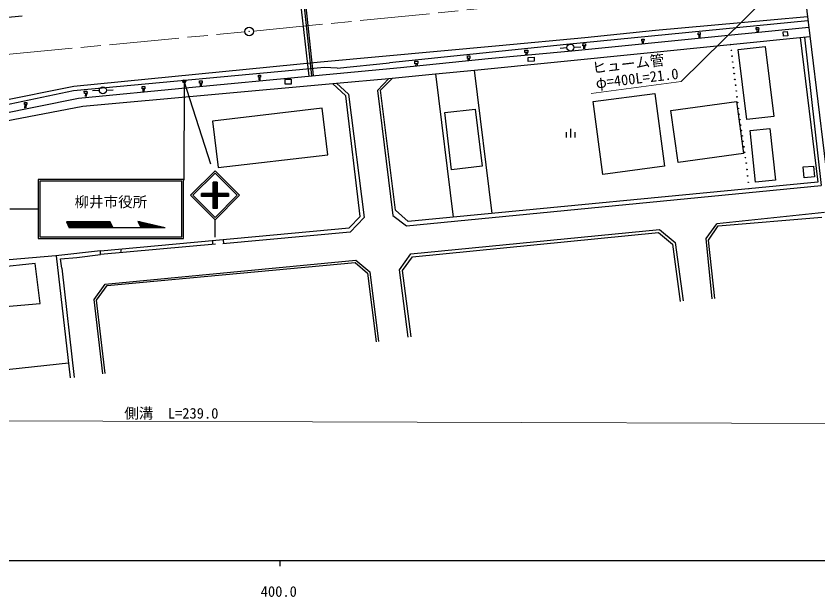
# Model space of a CAD drawing. Units: millimetres, scale not verified. Extents: x 40000 to 680000, y 20000 to 380000.
# Drawn here: x 422525 to 560837, y 198715 to 298922 of the extents above; entities that cross this region are included whole.
import ezdxf
from ezdxf.enums import TextEntityAlignment as Align

# ---------------------------------------------------------------- set-up
doc = ezdxf.new("R2010")
doc.units = ezdxf.units.MM
doc.header["$LTSCALE"] = 1000
doc.linetypes.add('CHAIN', pattern=[18.5, 12, -1.5, 3.5, -1.5])
for name, color, linetype, lineweight in [('M-BGD', 7, 'Continuous', 25), ('M-BMK', 2, 'CHAIN', 13), ('M-BMK-SRVR', 3, 'Continuous', 25), ('M-STR-HTXT', 7, 'Continuous', 13), ('M-STR-STRC', 7, 'Continuous', 25), ('M-TTL-BAND', 7, 'Continuous', 25)]:
    doc.layers.add(name, color=color, linetype=linetype, lineweight=lineweight)
doc.styles.add('ＭＳ ゴシック', font='')
doc.styles.get('ＭＳ ゴシック').set_extended_font_data('MS Gothic')

msp = doc.modelspace()

# ---------------------------------------------------------------- linework, layer by layer
at = {"layer": 'M-BGD'}
for p, q in [((554093, 339454), (564464, 253946)), ((470944, 306535), (473003, 288576)), ((471575, 306595), (473494, 288622)), ((471849, 306621), (473777, 288649)), ((540170, 296037), (540524, 296055)), ((540188, 295703), (540170, 296037)), ((540524, 296055), (540541, 295721)), ((544181, 295526), (559243, 296994)), ((550170, 296944), (550598, 296963)), ((550184, 296610), (550170, 296944)), ((550613, 296629), (550184, 296610)), ((550315, 296616), (550284, 296111)), ((550565, 296626), (550535, 296123)), ((550598, 296963), (550613, 296629)), ((554825, 296225), (555552, 296283)), ((554887, 295444), (554825, 296225)), ((555552, 296283), (555614, 295503)), ((501619, 289574), (559440, 295368)), ((518414, 292946), (544181, 295526)), ((530432, 294590), (530454, 294961)), ((530454, 294961), (530849, 294937)), ((530849, 294937), (530827, 294566)), ((540541, 295721), (540188, 295703)), ((540298, 295708), (540266, 295179)), ((540475, 295718), (540444, 295209)), ((555614, 295503), (554887, 295444)), ((557764, 295200), (560787, 270285)), ((558487, 295273), (561404, 269675)), ((517546, 293443), (516350, 293349)), ((518743, 293533), (519940, 293618)), ((520292, 293799), (520312, 294170)), ((520734, 293775), (520292, 293799)), ((520312, 294170), (520754, 294147)), ((520424, 293792), (520392, 293277)), ((520603, 293782), (520571, 293262)), ((520754, 294147), (520734, 293775)), ((530827, 294566), (530432, 294590)), ((530527, 294584), (530499, 294135)), ((530716, 294573), (530690, 294147)), ((547099, 293128), (551714, 293696)), ((551714, 293696), (553201, 281617)), ((500413, 291604), (500413, 292040)), ((500413, 292040), (500791, 292040)), ((500791, 292040), (500791, 291604)), ((503982, 291593), (518414, 292946)), ((510289, 292640), (510289, 293018)), ((510289, 293018), (510783, 293018)), ((510783, 292640), (510289, 292640)), ((510451, 292640), (510423, 292181)), ((510674, 292640), (510646, 292181)), ((510783, 293018), (510783, 292640)), ((510830, 291796), (511877, 291854)), ((511877, 291854), (511917, 291128)), ((548586, 281049), (547099, 293128)), ((488834, 290060), (503982, 291593)), ((491286, 291137), (491810, 291166)), ((491311, 290703), (491286, 291137)), ((491834, 290732), (491311, 290703)), ((491472, 290712), (491446, 290276)), ((491730, 290726), (491706, 290332)), ((491810, 291166), (491834, 290732)), ((500791, 291604), (500413, 291604)), ((500475, 291604), (500452, 291214)), ((500700, 291604), (500675, 291195)), ((510870, 291070), (510830, 291796)), ((511917, 291128), (510870, 291070)), ((472946, 288571), (488834, 290060)), ((494848, 288938), (501619, 289574)), ((501516, 289565), (504611, 264855)), ((452333, 286589), (472946, 288571)), ((454179, 287368), (454179, 287722)), ((454179, 287722), (454626, 287722)), ((454626, 287722), (454626, 287368)), ((464320, 288387), (464320, 288740)), ((464320, 288740), (464711, 288740)), ((464711, 288387), (464320, 288387)), ((464411, 288387), (464380, 287873)), ((464590, 288387), (464559, 287873)), ((464711, 288740), (464711, 288387)), ((468960, 287197), (468960, 288040)), ((468960, 288040), (470006, 288040)), ((470006, 288040), (470006, 287197)), ((477796, 287357), (486851, 288166)), ((486851, 288166), (484856, 286085)), ((485394, 286116), (487433, 288222)), ((486851, 288166), (494848, 288938)), ((494876, 288941), (497905, 264206)), ((433305, 284772), (452333, 286589)), ((434053, 283348), (477796, 287357)), ((444283, 286349), (444283, 286740)), ((444283, 286740), (444748, 286740)), ((444748, 286349), (444283, 286349)), ((444415, 286349), (444384, 285828)), ((444619, 286349), (444588, 285846)), ((444748, 286740), (444748, 286349)), ((454626, 287368), (454179, 287368)), ((454302, 287368), (454271, 286856)), ((454497, 287368), (454465, 286841)), ((470006, 287197), (468960, 287197)), ((479419, 285158), (477087, 287292)), ((477796, 287357), (479868, 285431)), ((434297, 285937), (434762, 285960)), ((434315, 285566), (434297, 285937)), ((434780, 285589), (434315, 285566)), ((434481, 285574), (434449, 285046)), ((434667, 285584), (434635, 285046)), ((434762, 285960), (434780, 285589)), ((436902, 286099), (435703, 286046)), ((438101, 286155), (439299, 286215)), ((481891, 264366), (479419, 285158)), ((479868, 285431), (482540, 264175)), ((484856, 286085), (487525, 264514)), ((487971, 265434), (485394, 286116)), ((522063, 284154), (532713, 285574)), ((532713, 285574), (534386, 273026)), ((417166, 281514), (433305, 284772)), ((423956, 283643), (423956, 284021)), ((423956, 284021), (424363, 284021)), ((424363, 283643), (423956, 283643)), ((424047, 283643), (424011, 283054)), ((424253, 283643), (424220, 283101)), ((424363, 284021), (424363, 283643)), ((523736, 271606), (522063, 284154)), ((535489, 282626), (546778, 284188)), ((546778, 284188), (548018, 275227)), ((415273, 279829), (434053, 283348)), ((475299, 283005), (456414, 280804)), ((476293, 274982), (475299, 283005)), ((496458, 282255), (501740, 282880)), ((497624, 272396), (496458, 282255)), ((501740, 282880), (502906, 273021)), ((536729, 273665), (535489, 282626)), ((456414, 280804), (457408, 272781)), ((553201, 281617), (548586, 281049)), ((518143, 279470), (518143, 277970)), ((549146, 279195), (552554, 279550)), ((552554, 279550), (553485, 270612)), ((517393, 278870), (517393, 277970)), ((518893, 278870), (518893, 277970)), ((550077, 270257), (549146, 279195)), ((457408, 272781), (476293, 274982)), ((548018, 275227), (536729, 273665)), ((502906, 273021), (497624, 272396)), ((534386, 273026), (523736, 271606)), ((558307, 272884), (560082, 273026)), ((558454, 271038), (558307, 272884)), ((560082, 273026), (560229, 271180)), ((560229, 271180), (558454, 271038)), ((560787, 270285), (490146, 263456)), ((553485, 270612), (550077, 270257)), ((489868, 262739), (561404, 269675)), ((479960, 262378), (481891, 264366)), ((487525, 264514), (489868, 262739)), ((490146, 263456), (487971, 265434)), ((561976, 265017), (543401, 263052)), ((543628, 262711), (561519, 264245)), ((482540, 264175), (480132, 261631)), ((541583, 260553), (543401, 263052)), ((437083, 258413), (479960, 262378)), ((480132, 261631), (458219, 259640)), ((490602, 257881), (533494, 262089)), ((490877, 257405), (533335, 261571)), ((533335, 261571), (535720, 259583)), ((533494, 262089), (536189, 259843)), ((541981, 260269), (543628, 262711)), ((456418, 260201), (456426, 259539)), ((458248, 260370), (458280, 259645)), ((542605, 250158), (541583, 260553)), ((543060, 250215), (541981, 260269)), ((456913, 259583), (437083, 257788)), ((440660, 258743), (440556, 258102)), ((535720, 259583), (537083, 249700)), ((536189, 259843), (537579, 249768)), ((429409, 257567), (417560, 256522)), ((437083, 258413), (429409, 257567)), ((429435, 257570), (431853, 236491)), ((430214, 257056), (432983, 257279)), ((432983, 257279), (437083, 257788)), ((437083, 257788), (437083, 258413)), ((488652, 255150), (490602, 257881)), ((489173, 255020), (490877, 257405)), ((425847, 256247), (411452, 254756)), ((426683, 249340), (425847, 256247)), ((430409, 255415), (430214, 257056)), ((437908, 252653), (481124, 256814)), ((438232, 252418), (480994, 256401)), ((480994, 256401), (483152, 254583)), ((481124, 256814), (483530, 254788)), ((430409, 255415), (432539, 236600)), ((483152, 254583), (484629, 242712)), ((483530, 254788), (485026, 242761)), ((490154, 243539), (488652, 255150)), ((490650, 243603), (489173, 255020)), ((435998, 250027), (437908, 252653)), ((436414, 249918), (438232, 252418)), ((408907, 247813), (426683, 249340)), ((437516, 237220), (435998, 250027)), ((437913, 237267), (436414, 249918)), ((386989, 234404), (431557, 239076))]:
    msp.add_line(p, q, dxfattribs=at)
for centre, radius in [((518145, 293490), 600), ((545784, 294000), 50), ((545905, 292999), 50), ((546025, 291998), 50), ((546145, 290997), 50), ((546265, 289995), 50), ((546385, 288994), 50), ((546505, 287993), 50), ((437501, 286125), 600), ((546625, 286992), 50), ((546745, 285991), 50), ((546865, 284990), 50), ((546985, 283989), 50), ((547105, 282987), 50), ((547225, 281986), 50), ((547364, 281050), 50), ((547502, 280113), 50), ((547640, 279176), 50), ((547778, 278239), 50), ((547916, 277302), 50), ((548054, 276366), 50), ((548192, 275429), 50), ((548330, 274492), 50), ((548468, 273555), 50), ((548583, 272451), 50), ((548697, 271347), 50), ((548812, 270243), 50), ((548927, 269139), 50)]:
    msp.add_circle(centre, radius, dxfattribs=at)
at = {"layer": 'M-BMK'}
for p, q in [((463467, 296330), (561865, 306056)), ((365000, 287000), (461973, 296186))]:
    msp.add_line(p, q, dxfattribs=at)
at = {"layer": 'M-BMK-SRVR'}
for radius in [750, 30]:
    msp.add_circle((462720, 296257), radius, dxfattribs=at)
at = {"layer": 'M-STR-HTXT'}
for p, q in [((557645, 307779), (537232, 287620)), ((521725, 285535), (537232, 287620)), ((331176, 229379), (569556, 228648))]:
    msp.add_line(p, q, dxfattribs=at)
at = {"layer": 'M-STR-STRC'}
for p, q in [((407235, 297319), (423566, 298974)), ((552678, 298269), (559015, 298871)), ((559110, 298087), (517449, 294000)), ((532837, 296502), (552678, 298269)), ((520608, 295229), (532837, 296502)), ((505881, 293865), (520608, 295229)), ((475018, 291047), (505881, 293865)), ((517449, 294000), (486920, 290876)), ((432493, 286830), (475018, 291047)), ((477922, 289921), (486920, 290876)), ((475740, 290057), (432440, 286031)), ((477922, 289921), (475740, 290057)), ((403111, 280885), (432493, 286830)), ((451537, 287662), (451480, 270622)), ((456138, 273349), (451537, 287662)), ((432440, 286031), (402878, 279830)), ((452604, 268003), (456847, 272246)), ((456847, 271821), (453028, 268003)), ((456847, 272246), (461089, 268003)), ((460665, 268003), (456847, 271821)), ((451432, 270738), (426332, 270738)), ((426332, 270738), (426332, 260538)), ((451132, 270438), (426632, 270438)), ((426632, 270438), (426632, 260838)), ((451132, 260838), (451132, 270438)), ((451432, 260538), (451432, 270738)), ((457197, 270253), (456497, 270253)), ((456497, 265703), (456497, 270253)), ((457197, 270123), (456497, 270123)), ((457197, 269993), (456497, 269993)), ((457197, 269863), (456497, 269863)), ((457197, 269733), (456497, 269733)), ((457197, 270253), (457197, 265703)), ((457197, 269603), (456497, 269603)), ((457197, 269473), (456497, 269473)), ((457197, 269343), (456497, 269343)), ((457197, 269213), (456497, 269213)), ((457197, 269083), (456497, 269083)), ((457197, 268953), (456497, 268953)), ((457197, 268823), (456497, 268823)), ((457197, 268693), (456497, 268693)), ((457197, 268563), (456497, 268563)), ((457197, 268433), (456497, 268433)), ((456847, 263760), (452604, 268003)), ((453028, 268003), (456847, 264185)), ((459197, 268303), (454497, 268303)), ((454497, 267783), (454497, 268303)), ((459197, 268173), (454497, 268173)), ((459197, 268043), (454497, 268043)), ((459197, 267913), (454497, 267913)), ((459197, 267783), (454497, 267783)), ((457197, 267653), (456497, 267653)), ((457197, 267523), (456497, 267523)), ((457197, 267393), (456497, 267393)), ((457197, 267263), (456497, 267263)), ((457197, 267133), (456497, 267133)), ((457197, 267003), (456497, 267003)), ((461089, 268003), (456847, 263760)), ((456847, 264185), (460665, 268003)), ((459197, 268303), (459197, 267783)), ((421477, 265638), (426332, 265638)), ((457197, 266873), (456497, 266873)), ((457197, 266743), (456497, 266743)), ((457197, 266613), (456497, 266613)), ((457197, 266483), (456497, 266483)), ((457197, 266353), (456497, 266353)), ((457197, 266223), (456497, 266223)), ((457197, 266093), (456497, 266093)), ((457197, 265963), (456497, 265963)), ((457197, 265833), (456497, 265833)), ((457197, 265703), (456497, 265703)), ((438761, 263401), (431253, 263401)), ((431253, 263401), (431669, 262361)), ((438826, 263271), (431305, 263271)), ((438891, 263141), (431357, 263141)), ((438956, 263011), (431409, 263011)), ((439021, 262881), (431461, 262881)), ((439281, 262361), (438761, 263401)), ((443521, 263481), (444081, 262361)), ((448225, 262361), (443521, 263481)), ((443857, 263401), (443561, 263401)), ((444403, 263271), (443626, 263271)), ((444949, 263141), (443691, 263141)), ((445495, 263011), (443756, 263011)), ((446041, 262881), (443821, 262881)), ((456847, 260760), (456847, 263760)), ((439086, 262751), (431513, 262751)), ((439151, 262621), (431565, 262621)), ((439216, 262491), (431617, 262491)), ((448225, 262361), (431669, 262361)), ((446587, 262751), (443886, 262751)), ((447133, 262621), (443951, 262621)), ((447679, 262491), (444016, 262491)), ((426332, 260538), (451432, 260538)), ((426632, 260838), (451132, 260838))]:
    msp.add_line(p, q, dxfattribs=at)
for radius in [250, 150, 50]:
    msp.add_circle((451537, 287662), radius, dxfattribs=at)
at = {"layer": 'M-TTL-BAND'}
for p, q in [((40000, 205000), (579000, 205000)), ((468000, 205000), (468000, 204000))]:
    msp.add_line(p, q, dxfattribs=at)

# ---------------------------------------------------------------- texts
at = {"layer": 'M-STR-HTXT', "style": 'ＭＳ ゴシック'}
for s, p in [('ヒューム管', (528103, 290678)), ('φ=400L=21.0', (529639, 288178))]:
    msp.add_text(s, height=1833, rotation=6.7, dxfattribs=at).set_placement(p, align=Align.MIDDLE_CENTER)
msp.add_text('側溝\u3000L=239.0', height=1833, dxfattribs=at).set_placement((449318, 230400), align=Align.MIDDLE_CENTER)
at = {"layer": 'M-STR-STRC', "style": 'ＭＳ ゴシック'}
msp.add_text('柳井市役所', height=1833, dxfattribs=at).set_placement((438882, 266859), align=Align.MIDDLE_CENTER)
at = {"layer": 'M-TTL-BAND', "style": 'ＭＳ ゴシック'}
msp.add_text('400.0', height=1833, dxfattribs=at).set_placement((467844, 198195), align=Align.BOTTOM_CENTER)

doc.saveas('drawing.dxf')
